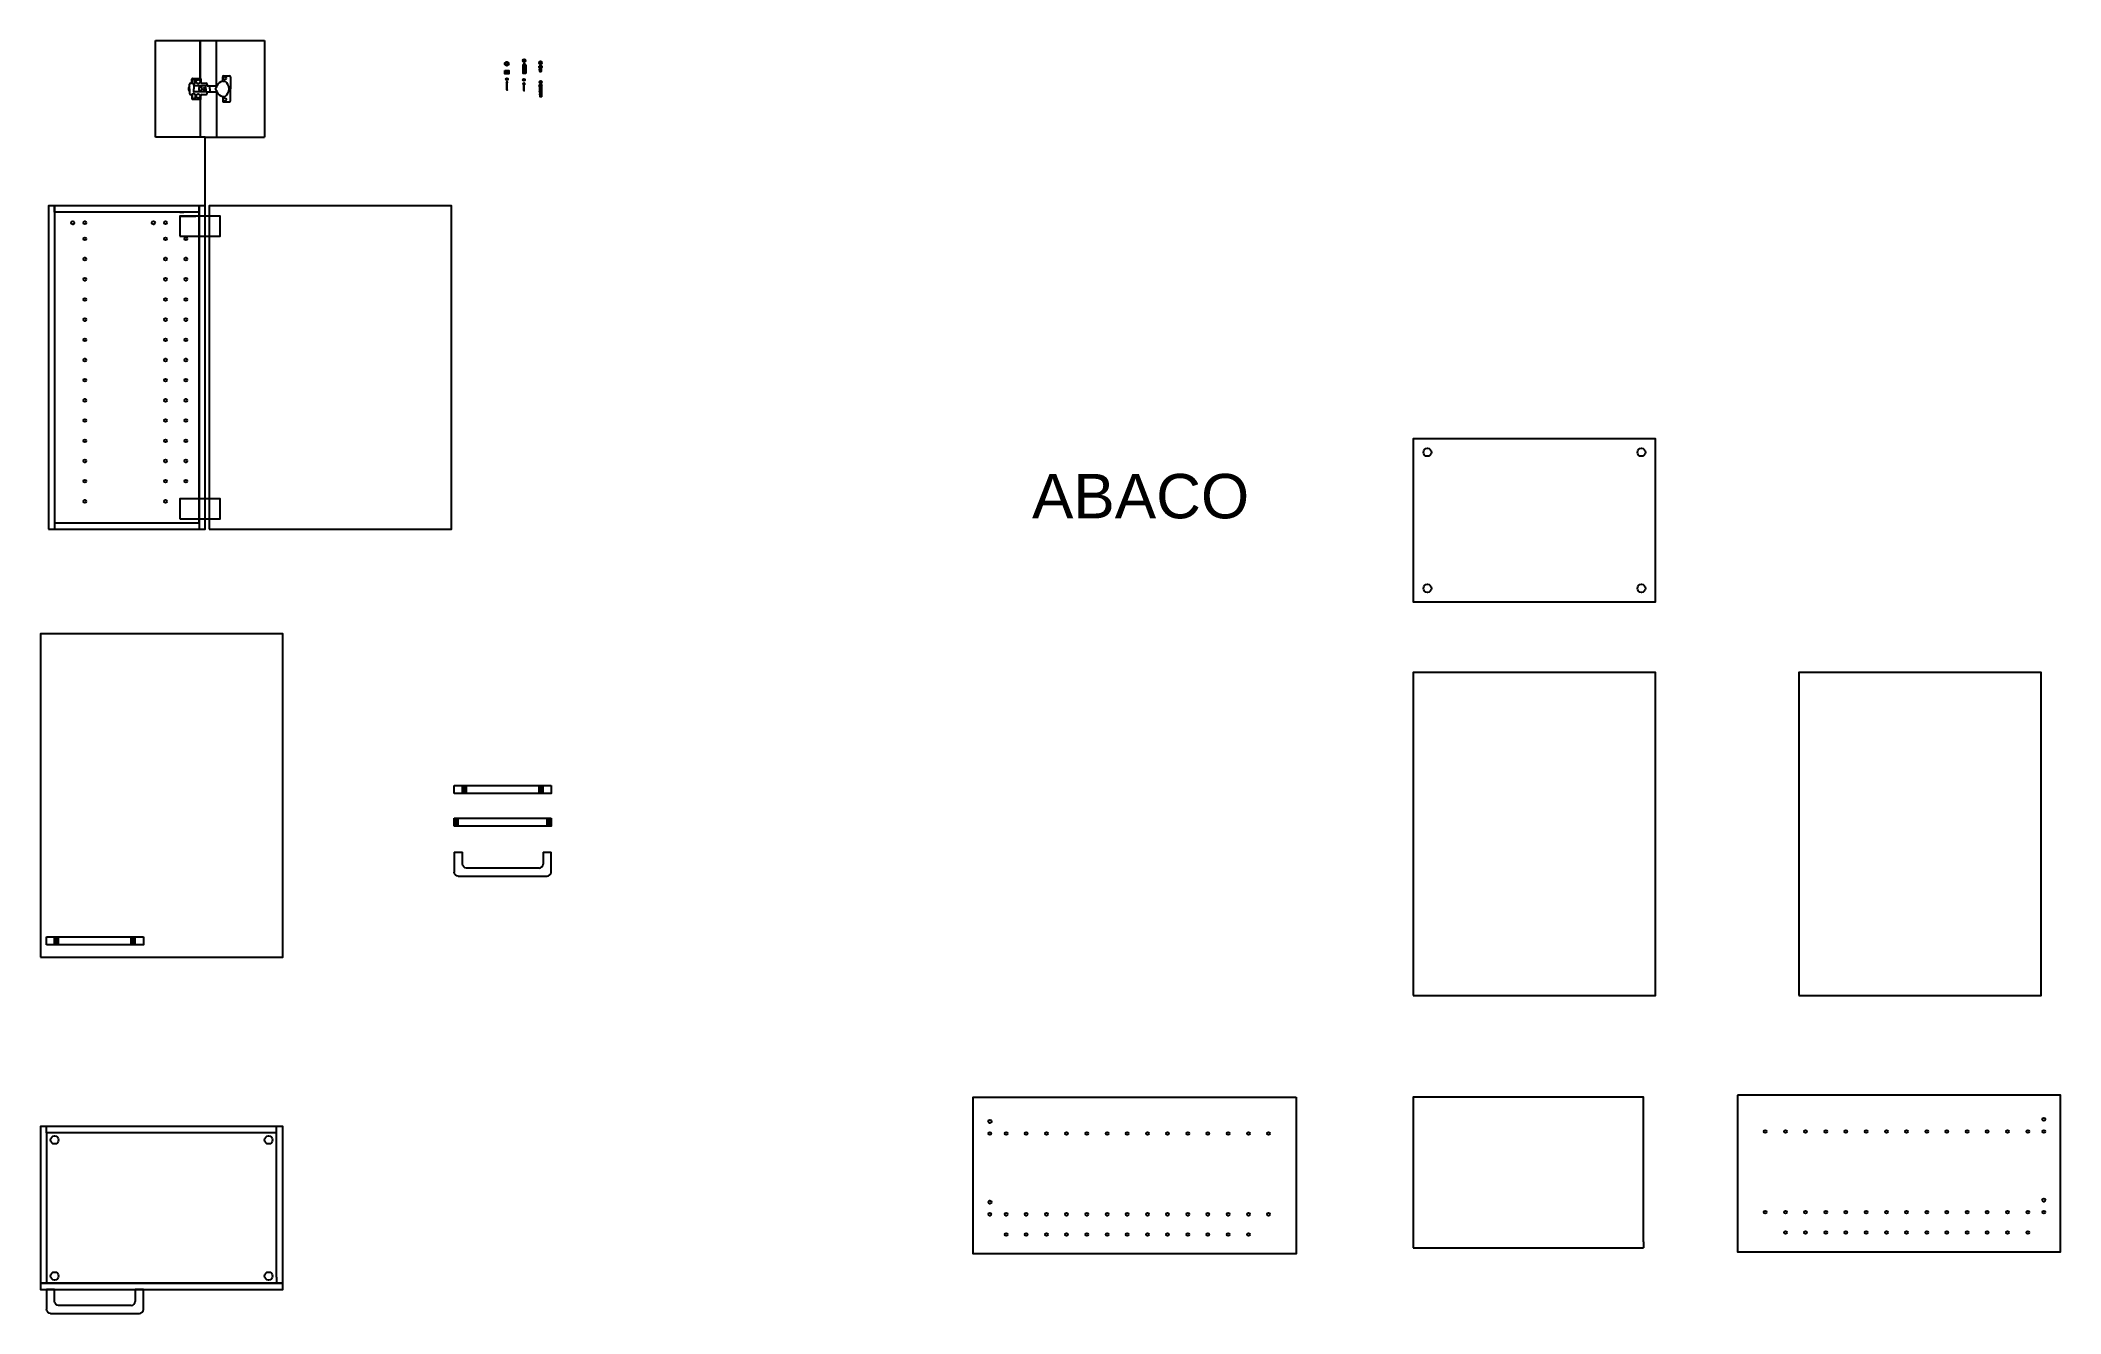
# Model space of a CAD drawing. Header units: inches. Extents: x 2482 to 2983, y 4539 to 4854.
import ezdxf

# ---------------------------------------------------------------- set-up
doc = ezdxf.new("R2010")
doc.units = ezdxf.units.IN
doc.header["$MEASUREMENT"] = 0
doc.layers.add('ABACO', color=2, linetype='Continuous')
doc.styles.get("Standard").update_dxf_attribs({"font": 'Arial.ttf'})

# ---------------------------------------------------------------- blocks, each defined once
blk = doc.blocks.new('cerniera2')
for p, q in [((2522.07, 4845.09), (2522.07, 4854.5)), ((2522.07, 4854.5), (2522.07, 4845.09)), ((2526.15, 4843.04), (2526.15, 4854.5)), ((2522.07, 4844.42), (2522.07, 4844.14)), ((2526.15, 4843.26), (2526.15, 4842.81)), ((2522.07, 4840.86), (2522.07, 4840.58)), ((2522.07, 4839.91), (2522.07, 4830.5)), ((2526.15, 4842.19), (2526.15, 4830.5))]:
    blk.add_line(p, q)
at = {"linetype": 'Continuous'}
for p, q in [((2519.46, 4842.5), (2519.46, 4843.68)), ((2519.66, 4843.88), (2519.79, 4843.88)), ((2519.99, 4844.08), (2519.99, 4844.89)), ((2520.19, 4845.09), (2522.07, 4845.09)), ((2522.27, 4844.89), (2522.27, 4844.11)), ((2522.47, 4843.91), (2523.53, 4843.91)), ((2523.83, 4843.61), (2523.83, 4843.26)), ((2523.83, 4843.26), (2526.15, 4843.26)), ((2524.5, 4842.5), (2524.5, 4843.26)), ((2524.5, 4843.26), (2526.15, 4843.26)), ((2526.15, 4843.26), (2526.15, 4842.81)), ((2527.65, 4844.4), (2527.65, 4845.49)), ((2527.65, 4844.4), (2528.25, 4844.4)), ((2527.85, 4845.69), (2529.34, 4845.69)), ((2529.54, 4845.49), (2529.54, 4842.5)), ((2519.46, 4842.5), (2519.46, 4841.32)), ((2519.66, 4841.12), (2519.79, 4841.12)), ((2519.99, 4840.92), (2519.99, 4840.11)), ((2520.19, 4839.91), (2522.07, 4839.91)), ((2522.27, 4840.11), (2522.27, 4840.89)), ((2522.47, 4841.09), (2523.53, 4841.09)), ((2523.83, 4841.39), (2523.83, 4841.74)), ((2523.83, 4841.74), (2526.15, 4841.74)), ((2524.5, 4842.5), (2524.5, 4841.74)), ((2524.5, 4841.74), (2526.15, 4841.74)), ((2525.89, 4842.61), (2525.89, 4842.5)), ((2525.89, 4842.39), (2525.89, 4842.5)), ((2526.15, 4842.81), (2526.09, 4842.81)), ((2526.15, 4842.19), (2526.09, 4842.19)), ((2526.15, 4841.74), (2526.15, 4842.19)), ((2527.65, 4840.6), (2527.65, 4839.51)), ((2527.65, 4840.6), (2528.25, 4840.6)), ((2527.85, 4839.31), (2529.34, 4839.31)), ((2529.54, 4839.51), (2529.54, 4842.5))]:
    blk.add_line(p, q, dxfattribs=at)
for points in [[(2523.47, 4842.5), (2523.47, 4843.26), (2520.48, 4843.26), (2520.48, 4842.5)], [(2523.47, 4842.5), (2523.47, 4841.74), (2520.48, 4841.74), (2520.48, 4842.5)]]:
    blk.add_lwpolyline(points, dxfattribs=at)
for centre, radius in [((2521.57, 4844.28), 0.513), ((2528.13, 4845.17), 0.365), ((2521.57, 4840.72), 0.513), ((2528.13, 4839.83), 0.365)]:
    blk.add_circle(centre, radius, dxfattribs=at)
for centre, radius, start, end in [((2520.52, 4842.45), 1.33, 142.7279, 177.8925), ((2519.66, 4843.68), 0.2, 90, 180), ((2519.79, 4844.08), 0.2, 270, 0), ((2520.19, 4844.89), 0.2, 90, 180), ((2522.1, 4842.53), 0.402, 356.261, 183.739), ((2522.07, 4844.89), 0.2, 0, 90), ((2522.47, 4844.11), 0.2, 180, 270), ((2523.53, 4843.61), 0.3, 0, 90), ((2528.35, 4841.92), 2.57, 105.8528, 148.676), ((2527.85, 4845.49), 0.2, 90, 180), ((2526.86, 4842.5), 2.35, 306.3232, 53.6768), ((2529.34, 4845.49), 0.2, 0, 90), ((2520.52, 4842.55), 1.33, 182.1075, 217.2721), ((2519.66, 4841.32), 0.2, 180, 270), ((2519.79, 4840.92), 0.2, 0, 90), ((2520.19, 4840.11), 0.2, 180, 270), ((2522.1, 4842.47), 0.402, 176.261, 3.739), ((2522.07, 4840.11), 0.2, 270, 0), ((2522.47, 4840.89), 0.2, 90, 180), ((2523.06, 4842.5), 0.212, 0, 180), ((2523.06, 4842.5), 0.212, 180, 0), ((2523.53, 4841.39), 0.3, 270, 0), ((2526.09, 4842.61), 0.2, 90, 180), ((2526.09, 4842.39), 0.2, 180, 270), ((2528.35, 4843.08), 2.57, 211.324, 254.1472), ((2527.85, 4839.51), 0.2, 180, 270), ((2529.34, 4839.51), 0.2, 270, 0)]:
    blk.add_arc(centre, radius, start, end, dxfattribs=at)
at = {"linetype": 'Continuous', "extrusion": (0, 0, -1)}
blk.add_ellipse((2520.48, 4844.3), major_axis=(0, 0.697), ratio=0.502321, dxfattribs=at)
at = {"linetype": 'Continuous'}
blk.add_ellipse((2520.48, 4840.7), major_axis=(0, -0.697), ratio=0.502321, dxfattribs=at)

msp = doc.modelspace()

# ---------------------------------------------------------------- linework, layer by layer
at = {"color": 6}
for p, q in [((2511, 4830.5), (2511, 4854.5)), ((2511, 4854.5), (2538, 4854.5)), ((2538, 4854.5), (2538, 4830.5)), ((2523.3, 4830.5), (2511, 4830.5)), ((2523.3, 4808.5), (2523.3, 4830.5)), ((2523.3, 4830.5), (2538, 4830.5))]:
    msp.add_line(p, q, dxfattribs=at)
for p, q in [((2597.51, 4848.79), (2597.93, 4848.79)), ((2597.51, 4848.64), (2597.93, 4848.64)), ((2597.93, 4849.21), (2597.93, 4848.79)), ((2597.93, 4848.64), (2597.93, 4848.22)), ((2598.08, 4849.21), (2598.08, 4848.79)), ((2598.08, 4848.79), (2598.49, 4848.79)), ((2598.08, 4848.64), (2598.49, 4848.64)), ((2598.08, 4848.64), (2598.08, 4848.22)), ((2601.98, 4848.49), (2602.68, 4848.49)), ((2601.98, 4848.49), (2601.98, 4846.39)), ((2602.08, 4848.59), (2602.07, 4848.59)), ((2602.58, 4848.59), (2602.08, 4848.59)), ((2602.08, 4848.49), (2602.08, 4846.39)), ((2602.18, 4846.39), (2602.18, 4848.49)), ((2602.28, 4848.49), (2602.28, 4846.39)), ((2602.38, 4846.39), (2602.38, 4848.49)), ((2602.48, 4848.49), (2602.48, 4846.39)), ((2602.58, 4846.39), (2602.58, 4848.49)), ((2602.68, 4848.49), (2602.68, 4846.39)), ((2605.98, 4848.04), (2605.98, 4848.12)), ((2605.98, 4848.12), (2606.68, 4848.12)), ((2605.98, 4848.03), (2606.68, 4848.03)), ((2606.16, 4849.01), (2606.31, 4849.01)), ((2606.16, 4848.96), (2606.31, 4848.96)), ((2606.31, 4849.16), (2606.31, 4849.01)), ((2606.31, 4848.96), (2606.31, 4848.81)), ((2606.36, 4849.16), (2606.36, 4849.01)), ((2606.36, 4849.01), (2606.51, 4849.01)), ((2606.36, 4848.96), (2606.51, 4848.96)), ((2606.36, 4848.96), (2606.36, 4848.81)), ((2606.68, 4848.12), (2606.68, 4848.04)), ((2598.5, 4846.68), (2597.5, 4846.68)), ((2597.5, 4846.34), (2598.27, 4846.34)), ((2598, 4844.06), (2597.83, 4844.27)), ((2597.83, 4844.27), (2598.28, 4844.27)), ((2597.88, 4844.93), (2598.03, 4844.93)), ((2597.88, 4844.88), (2598.03, 4844.88)), ((2597.96, 4846.96), (2597.96, 4846.68)), ((2598.13, 4843.94), (2597.98, 4843.91)), ((2598.13, 4843.92), (2597.98, 4843.89)), ((2598.13, 4843.78), (2597.98, 4843.75)), ((2598.13, 4843.76), (2597.98, 4843.73)), ((2598.13, 4843.62), (2597.98, 4843.59)), ((2598.13, 4843.6), (2597.98, 4843.57)), ((2598.13, 4843.46), (2597.98, 4843.43)), ((2598.13, 4843.44), (2597.98, 4843.41)), ((2598.13, 4843.31), (2597.98, 4843.28)), ((2598.13, 4843.29), (2597.98, 4843.26)), ((2598.13, 4843.15), (2597.98, 4843.12)), ((2598.13, 4843.13), (2597.98, 4843.1)), ((2598.13, 4842.99), (2597.98, 4842.96)), ((2598.13, 4842.97), (2597.98, 4842.94)), ((2598, 4844.06), (2598.1, 4844.06)), ((2598.03, 4845.08), (2598.03, 4844.93)), ((2598.03, 4844.88), (2598.03, 4844.73)), ((2598.05, 4846.68), (2598.05, 4846.96)), ((2598.08, 4845.08), (2598.08, 4844.93)), ((2598.08, 4844.93), (2598.23, 4844.93)), ((2598.08, 4844.88), (2598.23, 4844.88)), ((2598.08, 4844.88), (2598.08, 4844.73)), ((2598.28, 4844.27), (2598.1, 4844.06)), ((2601.98, 4846.39), (2602.68, 4846.39)), ((2602.01, 4843.79), (2602.01, 4843.69)), ((2602.06, 4843.64), (2602.46, 4843.64)), ((2602.58, 4846.29), (2602.08, 4846.29)), ((2602.09, 4844.74), (2602.24, 4844.74)), ((2602.09, 4844.69), (2602.24, 4844.69)), ((2602.3, 4843.64), (2602.19, 4843.62)), ((2602.33, 4843.63), (2602.19, 4843.6)), ((2602.33, 4843.49), (2602.19, 4843.46)), ((2602.33, 4843.47), (2602.19, 4843.44)), ((2602.33, 4843.33), (2602.19, 4843.3)), ((2602.33, 4843.31), (2602.19, 4843.28)), ((2602.33, 4843.17), (2602.19, 4843.14)), ((2602.33, 4843.15), (2602.19, 4843.12)), ((2602.33, 4843.02), (2602.19, 4842.99)), ((2602.33, 4843), (2602.19, 4842.97)), ((2602.26, 4843.64), (2602.21, 4843.64)), ((2602.24, 4844.89), (2602.24, 4844.74)), ((2602.24, 4844.69), (2602.24, 4844.54)), ((2602.29, 4844.89), (2602.29, 4844.74)), ((2602.29, 4844.74), (2602.44, 4844.74)), ((2602.29, 4844.69), (2602.44, 4844.69)), ((2602.29, 4844.69), (2602.29, 4844.54)), ((2602.51, 4843.79), (2602.51, 4843.69)), ((2606.04, 4843.5), (2606.74, 4843.5)), ((2606.04, 4843.3), (2606.04, 4843.5)), ((2606.39, 4843.3), (2606.04, 4843.3)), ((2606.05, 4844.19), (2606.37, 4844.19)), ((2606.05, 4844.14), (2606.37, 4844.14)), ((2606.09, 4847.71), (2606.58, 4847.71)), ((2606.41, 4847.71), (2606.11, 4847.64)), ((2606.5, 4847.71), (2606.11, 4847.62)), ((2606.56, 4847.59), (2606.11, 4847.49)), ((2606.56, 4847.57), (2606.11, 4847.47)), ((2606.56, 4847.44), (2606.11, 4847.34)), ((2606.56, 4847.42), (2606.11, 4847.32)), ((2606.56, 4847.29), (2606.11, 4847.19)), ((2606.56, 4847.27), (2606.11, 4847.17)), ((2606.56, 4847.14), (2606.11, 4847.04)), ((2606.56, 4847.12), (2606.11, 4847.02)), ((2606.56, 4846.99), (2606.11, 4846.89)), ((2606.56, 4846.97), (2606.11, 4846.87)), ((2606.14, 4847.71), (2606.14, 4846.83)), ((2606.14, 4847.63), (2606.14, 4847.5)), ((2606.14, 4847.48), (2606.14, 4847.35)), ((2606.14, 4847.33), (2606.14, 4847.2)), ((2606.14, 4847.18), (2606.14, 4847.05)), ((2606.14, 4847.03), (2606.14, 4846.9)), ((2606.15, 4841.9), (2606.15, 4842.95)), ((2606.16, 4846.81), (2606.51, 4846.81)), ((2606.19, 4843.15), (2606.19, 4843.3)), ((2606.25, 4842.95), (2606.25, 4841.9)), ((2606.28, 4842.95), (2606.28, 4841.9)), ((2606.37, 4844.52), (2606.37, 4844.19)), ((2606.37, 4844.14), (2606.37, 4843.82)), ((2606.39, 4843.3), (2606.74, 4843.3)), ((2606.42, 4844.52), (2606.42, 4844.19)), ((2606.42, 4844.19), (2606.74, 4844.19)), ((2606.42, 4844.14), (2606.74, 4844.14)), ((2606.42, 4844.14), (2606.42, 4843.82)), ((2606.51, 4842.95), (2606.51, 4841.9)), ((2606.53, 4847.71), (2606.53, 4846.83)), ((2606.54, 4843.15), (2606.54, 4843.3)), ((2606.54, 4842.95), (2606.54, 4841.9)), ((2606.64, 4841.9), (2606.64, 4842.95)), ((2606.74, 4843.3), (2606.74, 4843.5)), ((2598.13, 4842.83), (2597.98, 4842.8)), ((2598.13, 4842.81), (2597.98, 4842.78)), ((2598.13, 4842.67), (2597.98, 4842.64)), ((2598.13, 4842.65), (2597.98, 4842.62)), ((2598.13, 4842.52), (2597.98, 4842.49)), ((2598.13, 4842.5), (2597.98, 4842.47)), ((2598.13, 4842.36), (2597.98, 4842.33)), ((2598.13, 4842.34), (2597.98, 4842.31)), ((2598, 4842.22), (2598.02, 4842.18)), ((2598.11, 4842.2), (2598.01, 4842.17)), ((2598.11, 4842.18), (2598.01, 4842.15)), ((2598.03, 4842.16), (2598.05, 4842.07)), ((2598.09, 4842.17), (2598.05, 4842.07)), ((2598.1, 4842.22), (2598.09, 4842.19)), ((2602.33, 4842.86), (2602.19, 4842.83)), ((2602.33, 4842.84), (2602.19, 4842.81)), ((2602.33, 4842.7), (2602.19, 4842.67)), ((2602.33, 4842.68), (2602.19, 4842.65)), ((2602.33, 4842.54), (2602.19, 4842.51)), ((2602.33, 4842.52), (2602.19, 4842.49)), ((2602.33, 4842.38), (2602.19, 4842.35)), ((2602.33, 4842.36), (2602.19, 4842.33)), ((2602.33, 4842.23), (2602.19, 4842.19)), ((2602.33, 4842.21), (2602.19, 4842.17)), ((2602.21, 4842.09), (2602.23, 4842.04)), ((2602.32, 4842.06), (2602.22, 4842.04)), ((2602.32, 4842.04), (2602.22, 4842.02)), ((2602.23, 4842.03), (2602.26, 4841.94)), ((2602.29, 4842.04), (2602.26, 4841.94)), ((2602.31, 4842.09), (2602.3, 4842.06)), ((2606.61, 4841.47), (2606.16, 4841.38)), ((2606.61, 4841.45), (2606.16, 4841.36)), ((2606.61, 4841.32), (2606.16, 4841.23)), ((2606.61, 4841.3), (2606.16, 4841.21)), ((2606.61, 4841.17), (2606.16, 4841.08)), ((2606.61, 4841.15), (2606.16, 4841.06)), ((2606.61, 4841.02), (2606.16, 4840.93)), ((2606.61, 4841), (2606.16, 4840.91)), ((2606.61, 4840.87), (2606.16, 4840.78)), ((2606.61, 4840.85), (2606.16, 4840.76)), ((2606.61, 4840.72), (2606.16, 4840.63)), ((2606.61, 4840.7), (2606.16, 4840.61)), ((2606.19, 4841.7), (2606.19, 4841.38)), ((2606.19, 4841.36), (2606.19, 4841.23)), ((2606.19, 4841.21), (2606.19, 4841.08)), ((2606.19, 4841.06), (2606.19, 4840.93)), ((2606.19, 4840.91), (2606.19, 4840.78)), ((2606.19, 4840.76), (2606.19, 4840.63)), ((2606.19, 4840.61), (2606.19, 4840.56)), ((2606.39, 4840.5), (2606.29, 4840.5)), ((2606.49, 4840.5), (2606.39, 4840.5)), ((2606.59, 4841.7), (2606.59, 4841.47)), ((2606.59, 4841.45), (2606.59, 4841.32)), ((2606.59, 4841.3), (2606.59, 4841.17)), ((2606.59, 4841.15), (2606.59, 4841.02)), ((2606.59, 4841), (2606.59, 4840.87)), ((2606.59, 4840.85), (2606.59, 4840.72)), ((2606.59, 4840.7), (2606.59, 4840.56)), ((2486, 4812), (2486, 4813.5)), ((2486, 4813.5), (2486, 4735)), ((2521.8, 4812), (2521.8, 4813.5)), ((2521.8, 4813.5), (2521.8, 4733.5)), ((2517, 4812), (2518, 4812)), ((2517, 4811), (2521, 4811)), ((2486, 4735), (2486, 4733.5)), ((2587, 4668), (2587, 4670)), ((2587.2, 4668), (2587.2, 4670)), ((2587.4, 4670), (2587.4, 4668)), ((2587.6, 4668), (2587.6, 4670)), ((2587.6, 4668), (2587.6, 4670)), ((2587.8, 4668), (2587.8, 4670)), ((2587.8, 4668), (2587.8, 4670)), ((2588, 4668), (2588, 4670)), ((2606, 4668), (2606, 4670)), ((2606.2, 4668), (2606.2, 4670)), ((2606.2, 4668), (2606.2, 4670)), ((2606.4, 4668), (2606.4, 4670)), ((2606.4, 4668), (2606.4, 4670)), ((2606.6, 4670), (2606.6, 4668)), ((2606.8, 4668), (2606.8, 4670)), ((2607, 4668), (2607, 4670)), ((2585, 4661.92), (2585, 4659.92)), ((2585.2, 4659.92), (2585.2, 4661.92)), ((2585.4, 4659.92), (2585.4, 4661.92)), ((2585.4, 4659.92), (2585.4, 4661.92)), ((2585.6, 4661.92), (2585.6, 4659.92)), ((2585.8, 4659.92), (2585.8, 4661.92)), ((2586, 4659.92), (2586, 4661.92)), ((2608, 4659.92), (2608, 4661.92)), ((2608.2, 4659.92), (2608.2, 4661.92)), ((2608.2, 4659.92), (2608.2, 4661.92)), ((2608.4, 4659.92), (2608.4, 4661.92)), ((2608.4, 4659.92), (2608.4, 4661.92)), ((2608.6, 4661.92), (2608.6, 4659.92)), ((2608.8, 4659.92), (2608.8, 4661.92)), ((2609, 4659.92), (2609, 4661.92)), ((2585, 4653.5), (2585, 4648.5)), ((2585, 4653.5), (2587, 4653.5)), ((2587, 4650.5), (2587, 4653.5)), ((2607, 4653.5), (2607, 4650.5)), ((2607, 4653.5), (2609, 4653.5)), ((2609, 4648.5), (2609, 4653.5)), ((2606, 4649.5), (2588, 4649.5)), ((2586, 4647.5), (2608, 4647.5)), ((2486, 4630.5), (2486, 4632.5)), ((2486.2, 4630.5), (2486.2, 4632.5)), ((2486.4, 4632.5), (2486.4, 4630.5)), ((2486.6, 4630.5), (2486.6, 4632.5)), ((2486.6, 4630.5), (2486.6, 4632.5)), ((2486.8, 4630.5), (2486.8, 4632.5)), ((2486.8, 4630.5), (2486.8, 4632.5)), ((2487, 4630.5), (2487, 4632.5)), ((2505, 4630.5), (2505, 4632.5)), ((2505.2, 4630.5), (2505.2, 4632.5)), ((2505.2, 4630.5), (2505.2, 4632.5)), ((2505.4, 4630.5), (2505.4, 4632.5)), ((2505.4, 4630.5), (2505.4, 4632.5)), ((2505.6, 4632.5), (2505.6, 4630.5)), ((2505.8, 4630.5), (2505.8, 4632.5)), ((2506, 4630.5), (2506, 4632.5)), ((2484, 4584), (2484, 4585.5)), ((2541, 4584), (2541, 4585.5)), ((2484, 4548.2), (2484, 4546.7)), ((2541, 4548.2), (2541, 4546.7)), ((2484, 4545.2), (2484, 4540.2)), ((2486, 4545.2), (2484, 4545.2)), ((2486, 4542.2), (2486, 4545.2)), ((2508, 4545.2), (2506, 4545.2)), ((2506, 4545.2), (2506, 4542.2)), ((2508, 4540.2), (2508, 4545.2)), ((2485, 4539.2), (2507, 4539.2)), ((2505, 4541.2), (2487, 4541.2))]:
    msp.add_line(p, q)
for points in [[(2606.31, 4849.01), (2606.16, 4849.01), (2606.16, 4848.96)], [(2606.36, 4849.01), (2606.36, 4849.16), (2606.31, 4849.16)], [(2606.36, 4848.96), (2606.36, 4848.81), (2606.31, 4848.81)], [(2606.36, 4849.01), (2606.51, 4849.01), (2606.51, 4848.96)], [(2597.5, 4847.05), (2598.5, 4847.05), (2598.5, 4846.25), (2597.5, 4846.25), (2597.5, 4847.05)], [(2597.5, 4847.05), (2597.5, 4846.96), (2598.5, 4846.96)], [(2597.5, 4846.68), (2597.59, 4846.68), (2597.59, 4846.96)], [(2598.27, 4846.58), (2597.5, 4846.58)], [(2598.03, 4844.93), (2597.88, 4844.93), (2597.88, 4844.88)], [(2598, 4843.6), (2598, 4844.06)], [(2598, 4843.6), (2598, 4843.74)], [(2598, 4843.44), (2598, 4843.58)], [(2598, 4843.28), (2598, 4843.42)], [(2598, 4843.12), (2598, 4843.26)], [(2598, 4842.96), (2598, 4843.1)], [(2598, 4842.81), (2598, 4842.94)], [(2598.08, 4844.93), (2598.08, 4845.08), (2598.03, 4845.08)], [(2598.08, 4844.88), (2598.08, 4844.73), (2598.03, 4844.73)], [(2598.08, 4844.93), (2598.23, 4844.93), (2598.23, 4844.88)], [(2598.1, 4843.62), (2598.1, 4844.06)], [(2598.1, 4843.46), (2598.1, 4843.6)], [(2598.1, 4843.3), (2598.1, 4843.44)], [(2598.1, 4843.14), (2598.1, 4843.28)], [(2598.1, 4842.99), (2598.1, 4843.12)], [(2598.1, 4842.83), (2598.1, 4842.97)], [(2598.35, 4846.43), (2598.35, 4846.5)], [(2598.5, 4846.68), (2598.41, 4846.68), (2598.41, 4846.96)], [(2602.24, 4844.74), (2602.09, 4844.74), (2602.09, 4844.69)], [(2602.21, 4843.62), (2602.21, 4843.64)], [(2602.21, 4843.46), (2602.21, 4843.6)], [(2602.21, 4843.31), (2602.21, 4843.44)], [(2602.21, 4843.15), (2602.21, 4843.29)], [(2602.21, 4842.99), (2602.21, 4843.13)], [(2602.21, 4842.83), (2602.21, 4842.97)], [(2602.29, 4844.74), (2602.29, 4844.89), (2602.24, 4844.89)], [(2602.29, 4844.69), (2602.29, 4844.54), (2602.24, 4844.54)], [(2602.29, 4844.74), (2602.44, 4844.74), (2602.44, 4844.69)], [(2602.31, 4843.49), (2602.31, 4843.62)], [(2602.31, 4843.33), (2602.31, 4843.47)], [(2602.31, 4843.17), (2602.31, 4843.31)], [(2602.31, 4843.01), (2602.31, 4843.15)], [(2602.31, 4842.85), (2602.31, 4842.99)], [(2606.39, 4843.15), (2606.1, 4843.15)], [(2606.39, 4843.15), (2606.69, 4843.15)], [(2598, 4842.65), (2598, 4842.79)], [(2598, 4842.49), (2598, 4842.63)], [(2598, 4842.33), (2598, 4842.47)], [(2598, 4842.33), (2598, 4842.47)], [(2598, 4842.22), (2598, 4842.31)], [(2598.1, 4842.67), (2598.1, 4842.81)], [(2598.1, 4842.51), (2598.1, 4842.65)], [(2598.1, 4842.35), (2598.1, 4842.49)], [(2598.1, 4842.22), (2598.1, 4842.33)], [(2602.21, 4842.67), (2602.21, 4842.81)], [(2602.21, 4842.52), (2602.21, 4842.65)], [(2602.21, 4842.36), (2602.21, 4842.5)], [(2602.21, 4842.2), (2602.21, 4842.34)], [(2602.21, 4842.09), (2602.21, 4842.18)], [(2602.31, 4842.69), (2602.31, 4842.83)], [(2602.31, 4842.54), (2602.31, 4842.67)], [(2602.31, 4842.38), (2602.31, 4842.52)], [(2602.31, 4842.22), (2602.31, 4842.36)], [(2602.31, 4842.09), (2602.31, 4842.2)], [(2606.1, 4841.7), (2606.39, 4841.7)], [(2606.16, 4840.61), (2606.19, 4840.61), (2606.19, 4840.56)], [(2606.25, 4842.8), (2606.25, 4842.8)], [(2606.69, 4841.7), (2606.39, 4841.7)], [(2606.54, 4842.8), (2606.54, 4842.8)], [(2609, 4670), (2609, 4668), (2585, 4668)], [(2585, 4668), (2585, 4670)], [(2585, 4670), (2609, 4670)], [(2587, 4668), (2587, 4670)], [(2587, 4668), (2587, 4670)], [(2607, 4668), (2607, 4670)], [(2609, 4661.92), (2609, 4659.92), (2585, 4659.92)], [(2585, 4659.92), (2585, 4661.92)], [(2585, 4661.92), (2609, 4661.92)], [(2508, 4632.5), (2508, 4630.5), (2484, 4630.5)], [(2484, 4630.5), (2484, 4632.5)], [(2484, 4632.5), (2508, 4632.5)], [(2486, 4630.5), (2486, 4632.5)], [(2486, 4630.5), (2486, 4632.5)], [(2506, 4630.5), (2506, 4632.5)], [(2541, 4548.2), (2541, 4584), (2484, 4584), (2484, 4548.2)]]:
    msp.add_lwpolyline(points)
for points in [[(2484.5, 4733.5), (2523.3, 4733.5), (2523.3, 4813.5), (2484.5, 4813.5)], [(2524.3, 4733.5), (2584.3, 4733.5), (2584.3, 4813.5), (2524.3, 4813.5)], [(2486, 4735), (2521.8, 4735), (2521.8, 4812), (2486, 4812)], [(2482.5, 4627.5), (2542.5, 4627.5), (2542.5, 4707.5), (2482.5, 4707.5)], [(2482.5, 4546.7), (2542.5, 4546.7), (2542.5, 4585.5), (2482.5, 4585.5)], [(2482.5, 4546.7), (2482.5, 4545.2), (2542.5, 4545.2), (2542.5, 4546.7)]]:
    msp.add_lwpolyline(points, close=True)
at = {"linetype": 'Continuous'}
for points in [[(2517, 4806), (2527, 4806), (2527, 4811), (2517, 4811)], [(2517, 4736), (2527, 4736), (2527, 4741), (2517, 4741)]]:
    msp.add_lwpolyline(points, close=True, dxfattribs=at)
for centre, radius in [((2598, 4848.71), 0.5), ((2602.33, 4849.5), 0.35), ((2602.33, 4849.5), 0.267), ((2606.33, 4848.98), 0.35), ((2598.05, 4844.91), 0.25), ((2602.26, 4844.72), 0.25), ((2606.39, 4844.17), 0.35), ((2490.5, 4809.35), 0.4), ((2493.5, 4809.35), 0.35), ((2510.5, 4809.35), 0.4), ((2513.5, 4809.35), 0.35), ((2493.5, 4805.35), 0.35), ((2513.5, 4805.35), 0.35), ((2518.5, 4805.35), 0.35), ((2493.5, 4800.35), 0.35), ((2513.5, 4800.35), 0.35), ((2518.5, 4800.35), 0.35), ((2493.5, 4795.35), 0.35), ((2513.5, 4795.35), 0.35), ((2518.5, 4795.35), 0.35), ((2493.5, 4790.35), 0.35), ((2513.5, 4790.35), 0.35), ((2518.5, 4790.35), 0.35), ((2493.5, 4785.35), 0.35), ((2513.5, 4785.35), 0.35), ((2518.5, 4785.35), 0.35), ((2493.5, 4780.35), 0.35), ((2513.5, 4780.35), 0.35), ((2518.5, 4780.35), 0.35), ((2493.5, 4775.35), 0.35), ((2513.5, 4775.35), 0.35), ((2518.5, 4775.35), 0.35), ((2493.5, 4770.35), 0.35), ((2513.5, 4770.35), 0.35), ((2518.5, 4770.35), 0.35), ((2493.5, 4765.35), 0.35), ((2513.5, 4765.35), 0.35), ((2518.5, 4765.35), 0.35), ((2493.5, 4760.35), 0.35), ((2513.5, 4760.35), 0.35), ((2518.5, 4760.35), 0.35), ((2493.5, 4755.35), 0.35), ((2513.5, 4755.35), 0.35), ((2518.5, 4755.35), 0.35), ((2493.5, 4750.35), 0.35), ((2513.5, 4750.35), 0.35), ((2518.5, 4750.35), 0.35), ((2493.5, 4745.35), 0.35), ((2513.5, 4745.35), 0.35), ((2518.5, 4745.35), 0.35), ((2493.5, 4740.35), 0.35), ((2513.5, 4740.35), 0.35), ((2486, 4582.2), 1), ((2539, 4582.2), 1), ((2486, 4548.5), 1), ((2539, 4548.5), 1)]:
    msp.add_circle(centre, radius)
for centre, start, end in [((2606, 4848.04), 180, 198.2952), ((2606.66, 4848.04), 341.7048, 0), ((2606.16, 4846.83), 180, 270), ((2606.51, 4846.83), 270, 0)]:
    msp.add_arc(centre, 0.02, start, end)
for points in [[(2602.08, 4848.59), (2602.04, 4848.59), (2601.98, 4848.54), (2601.98, 4848.49)], [(2602.68, 4848.49), (2602.68, 4848.54), (2602.63, 4848.59), (2602.58, 4848.59)], [(2606.33, 4848.31), (2606.33, 4848.31), (2605.98, 4848.31), (2605.98, 4848.12)], [(2606.09, 4847.71), (2605.98, 4847.71), (2606.02, 4847.92), (2605.98, 4848.03)], [(2606.33, 4848.31), (2606.33, 4848.31), (2606.68, 4848.31), (2606.68, 4848.12)], [(2606.68, 4848.03), (2606.65, 4847.92), (2606.69, 4847.71), (2606.58, 4847.71)], [(2597.98, 4843.89), (2597.98, 4843.89), (2597.98, 4843.91), (2597.98, 4843.91)], [(2597.98, 4843.73), (2597.98, 4843.73), (2597.98, 4843.75), (2597.98, 4843.75)], [(2597.98, 4843.57), (2597.98, 4843.57), (2597.98, 4843.59), (2597.98, 4843.59)], [(2597.98, 4843.41), (2597.98, 4843.41), (2597.98, 4843.43), (2597.98, 4843.43)], [(2597.98, 4843.26), (2597.98, 4843.25), (2597.98, 4843.27), (2597.98, 4843.28)], [(2597.98, 4843.1), (2597.98, 4843.1), (2597.98, 4843.12), (2597.98, 4843.12)], [(2597.98, 4842.94), (2597.98, 4842.94), (2597.98, 4842.96), (2597.98, 4842.96)], [(2598.13, 4843.92), (2598.13, 4843.92), (2598.13, 4843.94), (2598.13, 4843.94)], [(2598.13, 4843.76), (2598.13, 4843.76), (2598.13, 4843.78), (2598.13, 4843.78)], [(2598.13, 4843.6), (2598.13, 4843.6), (2598.13, 4843.62), (2598.13, 4843.62)], [(2598.13, 4843.44), (2598.13, 4843.45), (2598.13, 4843.47), (2598.13, 4843.46)], [(2598.13, 4843.29), (2598.13, 4843.29), (2598.13, 4843.31), (2598.13, 4843.31)], [(2598.13, 4843.13), (2598.13, 4843.13), (2598.13, 4843.15), (2598.13, 4843.15)], [(2598.13, 4842.97), (2598.13, 4842.97), (2598.13, 4842.99), (2598.13, 4842.99)], [(2598.35, 4846.5), (2598.35, 4846.54), (2598.31, 4846.58), (2598.27, 4846.58)], [(2598.35, 4846.43), (2598.35, 4846.39), (2598.31, 4846.34), (2598.27, 4846.34)], [(2602.08, 4846.29), (2602.04, 4846.29), (2601.98, 4846.34), (2601.98, 4846.39)], [(2602.01, 4843.79), (2602.01, 4843.89), (2602.17, 4843.94), (2602.26, 4843.94)], [(2602.06, 4843.64), (2602.04, 4843.64), (2602.01, 4843.67), (2602.01, 4843.69)], [(2602.19, 4843.6), (2602.18, 4843.6), (2602.18, 4843.62), (2602.19, 4843.62)], [(2602.19, 4843.44), (2602.18, 4843.44), (2602.18, 4843.46), (2602.19, 4843.46)], [(2602.19, 4843.28), (2602.18, 4843.28), (2602.18, 4843.3), (2602.19, 4843.3)], [(2602.19, 4843.12), (2602.18, 4843.12), (2602.18, 4843.14), (2602.19, 4843.14)], [(2602.19, 4842.97), (2602.18, 4842.96), (2602.18, 4842.98), (2602.19, 4842.99)], [(2602.51, 4843.79), (2602.51, 4843.89), (2602.36, 4843.94), (2602.26, 4843.94)], [(2602.33, 4843.63), (2602.34, 4843.63), (2602.34, 4843.64), (2602.34, 4843.64)], [(2602.33, 4843.47), (2602.34, 4843.47), (2602.34, 4843.49), (2602.33, 4843.49)], [(2602.33, 4843.31), (2602.34, 4843.31), (2602.34, 4843.33), (2602.33, 4843.33)], [(2602.33, 4843.15), (2602.34, 4843.16), (2602.34, 4843.18), (2602.33, 4843.17)], [(2602.33, 4843), (2602.34, 4843), (2602.34, 4843.02), (2602.33, 4843.02)], [(2602.46, 4843.64), (2602.49, 4843.64), (2602.51, 4843.67), (2602.51, 4843.69)], [(2602.68, 4846.39), (2602.68, 4846.34), (2602.63, 4846.29), (2602.58, 4846.29)], [(2606.15, 4842.95), (2606.15, 4843.02), (2606.03, 4843.15), (2606.1, 4843.15)], [(2606.11, 4847.62), (2606.1, 4847.62), (2606.1, 4847.64), (2606.11, 4847.64)], [(2606.11, 4847.47), (2606.1, 4847.47), (2606.1, 4847.49), (2606.11, 4847.49)], [(2606.11, 4847.32), (2606.1, 4847.32), (2606.1, 4847.34), (2606.11, 4847.34)], [(2606.11, 4847.17), (2606.1, 4847.17), (2606.1, 4847.19), (2606.11, 4847.19)], [(2606.11, 4847.02), (2606.1, 4847.02), (2606.1, 4847.04), (2606.11, 4847.04)], [(2606.11, 4846.87), (2606.1, 4846.87), (2606.1, 4846.89), (2606.11, 4846.89)], [(2606.39, 4843.02), (2606.29, 4843.01), (2606.25, 4842.99), (2606.25, 4842.95)], [(2606.39, 4843.02), (2606.5, 4843.01), (2606.54, 4842.99), (2606.54, 4842.95)], [(2606.56, 4847.57), (2606.56, 4847.57), (2606.56, 4847.59), (2606.56, 4847.59)], [(2606.56, 4847.42), (2606.56, 4847.42), (2606.56, 4847.44), (2606.56, 4847.44)], [(2606.56, 4847.27), (2606.56, 4847.27), (2606.56, 4847.29), (2606.56, 4847.29)], [(2606.56, 4847.12), (2606.56, 4847.12), (2606.56, 4847.14), (2606.56, 4847.14)], [(2606.56, 4846.97), (2606.56, 4846.97), (2606.56, 4846.99), (2606.56, 4846.99)], [(2606.64, 4842.95), (2606.64, 4843.02), (2606.76, 4843.15), (2606.69, 4843.15)], [(2597.98, 4842.78), (2597.98, 4842.78), (2597.98, 4842.8), (2597.98, 4842.8)], [(2597.98, 4842.62), (2597.98, 4842.62), (2597.98, 4842.64), (2597.98, 4842.64)], [(2597.98, 4842.47), (2597.98, 4842.46), (2597.98, 4842.48), (2597.98, 4842.49)], [(2597.98, 4842.31), (2597.98, 4842.31), (2597.98, 4842.33), (2597.98, 4842.33)], [(2598.01, 4842.15), (2598, 4842.15), (2598, 4842.17), (2598.01, 4842.17)], [(2598.11, 4842.18), (2598.11, 4842.18), (2598.11, 4842.2), (2598.11, 4842.2)], [(2598.13, 4842.81), (2598.13, 4842.81), (2598.13, 4842.83), (2598.13, 4842.83)], [(2598.13, 4842.65), (2598.13, 4842.66), (2598.13, 4842.68), (2598.13, 4842.67)], [(2598.13, 4842.5), (2598.13, 4842.5), (2598.13, 4842.52), (2598.13, 4842.52)], [(2598.13, 4842.34), (2598.13, 4842.34), (2598.13, 4842.36), (2598.13, 4842.36)], [(2602.19, 4842.81), (2602.18, 4842.81), (2602.18, 4842.83), (2602.19, 4842.83)], [(2602.19, 4842.65), (2602.18, 4842.65), (2602.18, 4842.67), (2602.19, 4842.67)], [(2602.19, 4842.49), (2602.18, 4842.49), (2602.18, 4842.51), (2602.19, 4842.51)], [(2602.19, 4842.33), (2602.18, 4842.33), (2602.18, 4842.35), (2602.19, 4842.35)], [(2602.19, 4842.17), (2602.18, 4842.17), (2602.18, 4842.19), (2602.19, 4842.19)], [(2602.22, 4842.02), (2602.21, 4842.02), (2602.21, 4842.04), (2602.22, 4842.04)], [(2602.32, 4842.04), (2602.32, 4842.04), (2602.32, 4842.06), (2602.32, 4842.06)], [(2602.33, 4842.84), (2602.34, 4842.84), (2602.34, 4842.86), (2602.33, 4842.86)], [(2602.33, 4842.68), (2602.34, 4842.68), (2602.34, 4842.7), (2602.33, 4842.7)], [(2602.33, 4842.52), (2602.34, 4842.52), (2602.34, 4842.54), (2602.33, 4842.54)], [(2602.33, 4842.36), (2602.34, 4842.36), (2602.34, 4842.38), (2602.33, 4842.38)], [(2602.33, 4842.21), (2602.34, 4842.21), (2602.34, 4842.23), (2602.33, 4842.23)], [(2606.1, 4841.7), (2606.03, 4841.7), (2606.15, 4841.83), (2606.15, 4841.9)], [(2606.16, 4841.36), (2606.16, 4841.35), (2606.16, 4841.37), (2606.16, 4841.38)], [(2606.16, 4841.21), (2606.16, 4841.2), (2606.16, 4841.22), (2606.16, 4841.23)], [(2606.16, 4841.06), (2606.16, 4841.05), (2606.16, 4841.07), (2606.16, 4841.08)], [(2606.16, 4840.91), (2606.16, 4840.9), (2606.16, 4840.92), (2606.16, 4840.93)], [(2606.16, 4840.76), (2606.16, 4840.75), (2606.16, 4840.77), (2606.16, 4840.78)], [(2606.16, 4840.61), (2606.16, 4840.6), (2606.16, 4840.62), (2606.16, 4840.63)], [(2606.29, 4840.5), (2606.25, 4840.5), (2606.19, 4840.52), (2606.19, 4840.56)], [(2606.39, 4841.83), (2606.29, 4841.84), (2606.25, 4841.86), (2606.25, 4841.9)], [(2606.39, 4841.83), (2606.5, 4841.84), (2606.54, 4841.86), (2606.54, 4841.9)], [(2606.49, 4840.5), (2606.53, 4840.5), (2606.59, 4840.52), (2606.59, 4840.56)], [(2606.61, 4841.45), (2606.62, 4841.45), (2606.62, 4841.47), (2606.61, 4841.47)], [(2606.61, 4841.3), (2606.62, 4841.3), (2606.62, 4841.32), (2606.61, 4841.32)], [(2606.61, 4841.15), (2606.62, 4841.15), (2606.62, 4841.17), (2606.61, 4841.17)], [(2606.61, 4841), (2606.62, 4841), (2606.62, 4841.02), (2606.61, 4841.02)], [(2606.61, 4840.85), (2606.62, 4840.85), (2606.62, 4840.87), (2606.61, 4840.87)], [(2606.61, 4840.7), (2606.62, 4840.7), (2606.62, 4840.72), (2606.61, 4840.72)], [(2606.69, 4841.7), (2606.76, 4841.7), (2606.64, 4841.83), (2606.64, 4841.9)], [(2586, 4647.5), (2585.53, 4647.5), (2585, 4648.03), (2585, 4648.5)], [(2588, 4649.5), (2587.53, 4649.5), (2587, 4650.03), (2587, 4650.5)], [(2606, 4649.5), (2606.47, 4649.5), (2607, 4650.03), (2607, 4650.5)], [(2608, 4647.5), (2608.47, 4647.5), (2609, 4648.03), (2609, 4648.5)], [(2485, 4539.2), (2484.53, 4539.2), (2484, 4539.73), (2484, 4540.2)], [(2487, 4541.2), (2486.53, 4541.2), (2486, 4541.73), (2486, 4542.2)], [(2505, 4541.2), (2505.47, 4541.2), (2506, 4541.73), (2506, 4542.2)], [(2507, 4539.2), (2507.47, 4539.2), (2508, 4539.73), (2508, 4540.2)]]:
    msp.add_open_spline(points, degree=3)
at = {"layer": 'ABACO'}
for p, q in [((2822.5, 4557), (2822.5, 4555.5)), ((2822.5, 4555.5), (2879.5, 4555.5)), ((2879.5, 4557), (2879.5, 4555.5))]:
    msp.add_line(p, q, dxfattribs=at)
for points in [[(2882.5, 4717), (2882.5, 4755.8), (2822.5, 4755.8), (2822.5, 4717)], [(2822.5, 4717), (2822.5, 4717), (2822.5, 4715.5), (2882.5, 4715.5), (2882.5, 4717)], [(2879.5, 4557), (2879.5, 4592.8), (2822.5, 4592.8), (2822.5, 4557)]]:
    msp.add_lwpolyline(points, dxfattribs=at)
for points in [[(2822.5, 4618), (2882.5, 4618), (2882.5, 4698), (2822.5, 4698)], [(2918, 4618), (2978, 4618), (2978, 4698), (2918, 4698)], [(2793.5, 4592.8), (2793.5, 4554), (2713.5, 4554), (2713.5, 4592.8)], [(2902.8, 4593.3), (2902.8, 4554.5), (2982.8, 4554.5), (2982.8, 4593.3)]]:
    msp.add_lwpolyline(points, close=True, dxfattribs=at)
for centre, radius in [((2826, 4752.5), 1), ((2879, 4752.5), 1), ((2826, 4718.8), 1), ((2879, 4718.8), 1), ((2717.65, 4586.8), 0.4), ((2717.65, 4583.8), 0.35), ((2721.65, 4583.8), 0.35), ((2726.65, 4583.8), 0.35), ((2731.65, 4583.8), 0.35), ((2736.65, 4583.8), 0.35), ((2741.65, 4583.8), 0.35), ((2746.65, 4583.8), 0.35), ((2751.65, 4583.8), 0.35), ((2756.65, 4583.8), 0.35), ((2761.65, 4583.8), 0.35), ((2766.65, 4583.8), 0.35), ((2771.65, 4583.8), 0.35), ((2776.65, 4583.8), 0.35), ((2781.65, 4583.8), 0.35), ((2786.65, 4583.8), 0.35), ((2909.65, 4584.3), 0.35), ((2914.65, 4584.3), 0.35), ((2919.65, 4584.3), 0.35), ((2924.65, 4584.3), 0.35), ((2929.65, 4584.3), 0.35), ((2934.65, 4584.3), 0.35), ((2939.65, 4584.3), 0.35), ((2944.65, 4584.3), 0.35), ((2949.65, 4584.3), 0.35), ((2954.65, 4584.3), 0.35), ((2959.65, 4584.3), 0.35), ((2964.65, 4584.3), 0.35), ((2969.65, 4584.3), 0.35), ((2974.65, 4584.3), 0.35), ((2978.65, 4587.3), 0.4), ((2978.65, 4584.3), 0.35), ((2717.65, 4566.8), 0.4), ((2717.65, 4563.8), 0.35), ((2721.65, 4563.8), 0.35), ((2726.65, 4563.8), 0.35), ((2731.65, 4563.8), 0.35), ((2736.65, 4563.8), 0.35), ((2741.65, 4563.8), 0.35), ((2746.65, 4563.8), 0.35), ((2751.65, 4563.8), 0.35), ((2756.65, 4563.8), 0.35), ((2761.65, 4563.8), 0.35), ((2766.65, 4563.8), 0.35), ((2771.65, 4563.8), 0.35), ((2776.65, 4563.8), 0.35), ((2781.65, 4563.8), 0.35), ((2786.65, 4563.8), 0.35), ((2909.65, 4564.3), 0.35), ((2914.65, 4564.3), 0.35), ((2919.65, 4564.3), 0.35), ((2924.65, 4564.3), 0.35), ((2929.65, 4564.3), 0.35), ((2934.65, 4564.3), 0.35), ((2939.65, 4564.3), 0.35), ((2944.65, 4564.3), 0.35), ((2949.65, 4564.3), 0.35), ((2954.65, 4564.3), 0.35), ((2959.65, 4564.3), 0.35), ((2964.65, 4564.3), 0.35), ((2969.65, 4564.3), 0.35), ((2974.65, 4564.3), 0.35), ((2978.65, 4567.3), 0.4), ((2978.65, 4564.3), 0.35), ((2721.65, 4558.8), 0.35), ((2726.65, 4558.8), 0.35), ((2731.65, 4558.8), 0.35), ((2736.65, 4558.8), 0.35), ((2741.65, 4558.8), 0.35), ((2746.65, 4558.8), 0.35), ((2751.65, 4558.8), 0.35), ((2756.65, 4558.8), 0.35), ((2761.65, 4558.8), 0.35), ((2766.65, 4558.8), 0.35), ((2771.65, 4558.8), 0.35), ((2776.65, 4558.8), 0.35), ((2781.65, 4558.8), 0.35), ((2914.65, 4559.3), 0.35), ((2919.65, 4559.3), 0.35), ((2924.65, 4559.3), 0.35), ((2929.65, 4559.3), 0.35), ((2934.65, 4559.3), 0.35), ((2939.65, 4559.3), 0.35), ((2944.65, 4559.3), 0.35), ((2949.65, 4559.3), 0.35), ((2954.65, 4559.3), 0.35), ((2959.65, 4559.3), 0.35), ((2964.65, 4559.3), 0.35), ((2969.65, 4559.3), 0.35), ((2974.65, 4559.3), 0.35)]:
    msp.add_circle(centre, radius, dxfattribs=at)

# ---------------------------------------------------------------- block references
msp.add_blockref('cerniera2', (0, 0))

# ---------------------------------------------------------------- texts
at = {"layer": 'ABACO', "insert": (2728.07, 4747.14), "char_height": 11, "attachment_point": 1}
msp.add_mtext_dynamic_manual_height_columns('ABACO', width=126.2078, gutter_width=1, heights=[0], dxfattribs=at)

doc.saveas('drawing.dxf')
